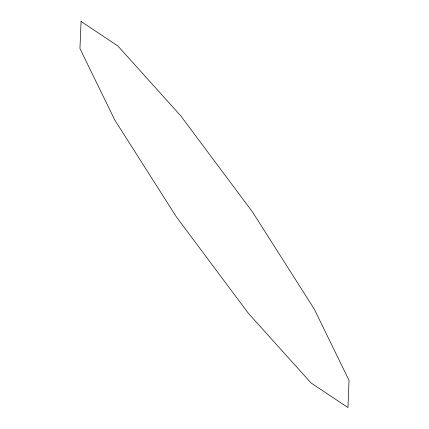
<?xml version="1.0" encoding="UTF-8"?>
<svg xmlns="http://www.w3.org/2000/svg" width="429" height="429" viewBox="0 0 429 429"><rect width="100%" height="100%" fill="white"/><g stroke="black" fill="none" stroke-linecap="round" stroke-linejoin="round"><path stroke-width="0.64" d="M81.076 21.45L79.944 48.579L114.87 120.168L176.496 217.031L248.3 313.218L311.046 382.952L347.924 407.55L349.056 380.421L314.13 308.832L252.504 211.969L180.7 115.782L117.954 46.048L81.076 21.45"/></g></svg>
